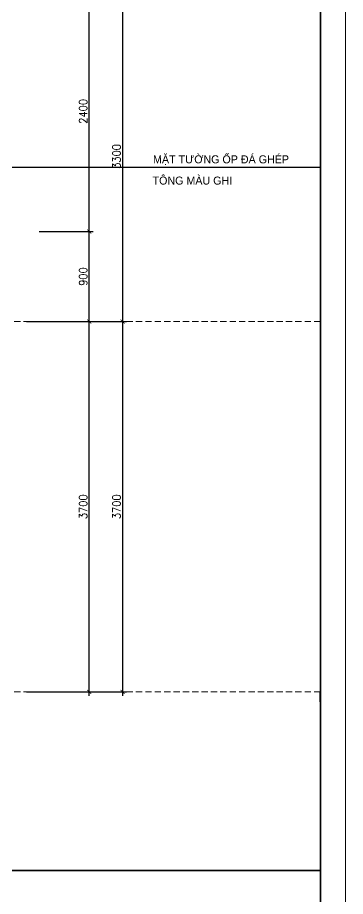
# Model space of a CAD drawing. Header units: millimetres. Extents: x -529782 to -142003, y -492574 to -273331.
# Drawn here: x -185371 to -182092, y -459732 to -450951 of the extents above; entities that cross this region are included whole.
import ezdxf

# ---------------------------------------------------------------- set-up
doc = ezdxf.new("R2010")
doc.units = ezdxf.units.MM
doc.header["$LTSCALE"] = 500
doc.header["$MEASUREMENT"] = 0
doc.header["$PDMODE"] = 3
doc.linetypes.add('HIDDEN', pattern=[0.375, 0.25, -0.125])
doc.layers.get('0').update_dxf_attribs({"linetype": 'CONTINUOUS', "lineweight": 13})
doc.layers.get('Defpoints').update_dxf_attribs({"color": 255, "linetype": 'CONTINUOUS', "lineweight": 13})
for name, color, linetype, lineweight in [('1.cat 30', 30, 'CONTINUOUS', 35), ('2.thay 145', 145, 'CONTINUOUS', 18), ('3.manh 08', 8, 'CONTINUOUS', 9), ('6.khuat 75', 75, 'HIDDEN', 18), ('9.text \xad white', 7, 'CONTINUOUS', 15), ('CA.dim 08', 251, 'CONTINUOUS', 13)]:
    doc.layers.add(name, color=color, linetype=linetype, lineweight=lineweight)
doc.styles.add('CA.JSC1', font='')
doc.styles.get("Standard").update_dxf_attribs({"font": 'txt.shx', "width": 0.9})
doc.styles.get('CA.JSC1').set_extended_font_data('.VnAvantH')
doc.dimstyles.new('CA 40', dxfattribs={"dimscale": 0, "dimtxt": 80, "dimasz": 40, "dimexe": 40, "dimexo": 0, "dimgap": 20, "dimtad": 1, "dimdec": 0, "dimzin": 0, "dimdsep": 46, "dimtxsty": 'Standard', "dimblk": 'ARCHTICK', "dimcen": 0.09, "dimdle": 40, "dimclrd": 256, "dimclre": 256, "dimclrt": 7, "dimadec": 0, "dimazin": 0, "dimtfac": 1, "dimtdec": 0, "dimtix": 1, "dimtmove": 2, "dimatfit": 3, "dimldrblk": 'DOT', "dimfxl": 1, "dimtolj": 1, "dimtzin": 0, "dimarcsym": 0})

# ---------------------------------------------------------------- blocks, each defined once
blk = doc.blocks.new('khung co loan')
at = {"layer": '1.cat 30'}
blk.add_lwpolyline([(1158, -14553), (1158, -303), (20658, -303), (20658, -14553)], close=True, dxfattribs=at)
blk.add_lwpolyline([(18298, -303), (18298, -14553)], dxfattribs=at)
at = {"layer": '3.manh 08'}
blk.add_lwpolyline([(0, -14850), (21000, -14850), (21000, 0), (0, 0)], close=True, dxfattribs=at)
blk = doc.blocks.new('_ArchTick')
at = {"color": 1, "linetype": 'ByBlock', "const_width": 0.15}
blk.add_lwpolyline([(-0.5, -0.5), (0.5, 0.5)], dxfattribs=at)
blk = doc.blocks.new('*D991')
at = {"layer": 'CA.dim 08', "lineweight": -2, "transparency": 16777216}
for p, q in [((-184655, -457728.6), (-184655, -453948.6)), ((-185156.4, -453988.6), (-184615, -453988.6)), ((-185156.4, -457688.6), (-184615, -457688.6))]:
    blk.add_line(p, q, dxfattribs=at)
at = {"layer": 'Defpoints', "color": 0, "transparency": 16777216}
for p in [(-185156.4, -453988.6), (-184655, -453988.6), (-185156.4, -457688.6)]:
    blk.add_point(p, dxfattribs=at)
at = {"layer": 'CA.dim 08', "lineweight": -2, "transparency": 16777216, "xscale": 40, "yscale": 40, "zscale": 40}
for p, rotation in [((-184655, -453988.6), 90), ((-184655, -457688.6), 270)]:
    blk.add_blockref('_ArchTick', p, dxfattribs=dict(at, rotation=rotation))
at = {"layer": 'CA.dim 08', "color": 7, "transparency": 16777216, "insert": (-184715, -455838.6), "char_height": 80, "attachment_point": 5, "rotation": 90}
blk.add_mtext('\\A1;3700', dxfattribs=at)
blk = doc.blocks.new('_DOT')
at = {"color": 1, "linetype": 'ByBlock'}
blk.add_line((-0.5, 0), (-1, 0), dxfattribs=at)
at = {"color": 1, "linetype": 'ByBlock', "const_width": 0.5}
blk.add_lwpolyline([(-0.25, 0, 1), (0.25, 0, 1)], format="xyb", close=True, dxfattribs=at)
blk = doc.blocks.new('*D992')
at = {"layer": 'CA.dim 08', "lineweight": -2, "transparency": 16777216}
for p, q in [((-185156.4, -453088.6), (-184615, -453088.6)), ((-184655, -454028.6), (-184655, -453048.6)), ((-185156.4, -453988.6), (-184615, -453988.6))]:
    blk.add_line(p, q, dxfattribs=at)
at = {"layer": 'Defpoints', "color": 0, "transparency": 16777216}
for p in [(-185156.4, -453088.6), (-184655, -453088.6), (-185156.4, -453988.6)]:
    blk.add_point(p, dxfattribs=at)
at = {"layer": 'CA.dim 08', "lineweight": -2, "transparency": 16777216, "xscale": 40, "yscale": 40, "zscale": 40}
for p, rotation in [((-184655, -453088.6), 90), ((-184655, -453988.6), 270)]:
    blk.add_blockref('_ArchTick', p, dxfattribs=dict(at, rotation=rotation))
at = {"layer": 'CA.dim 08', "color": 7, "transparency": 16777216, "insert": (-184715, -453538.6), "char_height": 80, "attachment_point": 5, "rotation": 90}
blk.add_mtext('\\A1;900', dxfattribs=at)
blk = doc.blocks.new('*D993')
at = {"layer": 'CA.dim 08', "lineweight": -2, "transparency": 16777216}
for p, q in [((-185156.4, -450688.6), (-184615, -450688.6)), ((-184655, -453128.6), (-184655, -450648.6)), ((-185156.4, -453088.6), (-184615, -453088.6))]:
    blk.add_line(p, q, dxfattribs=at)
at = {"layer": 'Defpoints', "color": 0, "transparency": 16777216}
for p in [(-185156.4, -450688.6), (-184655, -450688.6), (-185156.4, -453088.6)]:
    blk.add_point(p, dxfattribs=at)
at = {"layer": 'CA.dim 08', "lineweight": -2, "transparency": 16777216, "xscale": 40, "yscale": 40, "zscale": 40}
for p, rotation in [((-184655, -450688.6), 90), ((-184655, -453088.6), 270)]:
    blk.add_blockref('_ArchTick', p, dxfattribs=dict(at, rotation=rotation))
at = {"layer": 'CA.dim 08', "color": 7, "transparency": 16777216, "insert": (-184715, -451888.6), "char_height": 80, "attachment_point": 5, "rotation": 90}
blk.add_mtext('\\A1;2400', dxfattribs=at)
blk = doc.blocks.new('*D997')
at = {"layer": 'CA.dim 08', "lineweight": -2, "transparency": 16777216}
for p, q in [((-185282.6, -450688.6), (-184281.3, -450688.6)), ((-184321.3, -450648.6), (-184321.3, -454028.6)), ((-185282.6, -453988.6), (-184281.3, -453988.6))]:
    blk.add_line(p, q, dxfattribs=at)
at = {"layer": 'Defpoints', "color": 0, "transparency": 16777216}
for p in [(-185282.6, -450688.6), (-185282.6, -453988.6), (-184321.3, -453988.6)]:
    blk.add_point(p, dxfattribs=at)
at = {"layer": 'CA.dim 08', "lineweight": -2, "transparency": 16777216, "xscale": 40, "yscale": 40, "zscale": 40}
for p, rotation in [((-184321.3, -450688.6), 90), ((-184321.3, -453988.6), 270)]:
    blk.add_blockref('_ArchTick', p, dxfattribs=dict(at, rotation=rotation))
at = {"layer": 'CA.dim 08', "color": 7, "transparency": 16777216, "insert": (-184381.3, -452338.6), "char_height": 80, "attachment_point": 5, "rotation": 90}
blk.add_mtext('\\A1;3300', dxfattribs=at)
blk = doc.blocks.new('*D998')
at = {"layer": 'CA.dim 08', "lineweight": -2, "transparency": 16777216}
for p, q in [((-184321.3, -453948.6), (-184321.3, -457728.6)), ((-185282.6, -453988.6), (-184281.3, -453988.6)), ((-185282.6, -457688.6), (-184281.3, -457688.6))]:
    blk.add_line(p, q, dxfattribs=at)
at = {"layer": 'Defpoints', "color": 0, "transparency": 16777216}
for p in [(-185282.6, -453988.6), (-185282.6, -457688.6), (-184321.3, -457688.6)]:
    blk.add_point(p, dxfattribs=at)
at = {"layer": 'CA.dim 08', "lineweight": -2, "transparency": 16777216, "xscale": 40, "yscale": 40, "zscale": 40}
for p, rotation in [((-184321.3, -453988.6), 90), ((-184321.3, -457688.6), 270)]:
    blk.add_blockref('_ArchTick', p, dxfattribs=dict(at, rotation=rotation))
at = {"layer": 'CA.dim 08', "color": 7, "transparency": 16777216, "insert": (-184381.3, -455838.6), "char_height": 80, "attachment_point": 5, "rotation": 90}
blk.add_mtext('\\A1;3700', dxfattribs=at)

msp = doc.modelspace()

# ---------------------------------------------------------------- linework, layer by layer
at = {"layer": '1.cat 30'}
msp.add_line((-182343.3, -457688.6), (-182343.3, -457788.6), dxfattribs=at)
at = {"layer": '6.khuat 75', "ltscale": 0.5}
for p, q in [((-182343.3, -453988.6), (-194141.6, -453988.6)), ((-182343.3, -457688.6), (-194141.6, -457688.6))]:
    msp.add_line(p, q, dxfattribs=at)

# ---------------------------------------------------------------- block references
at = {"layer": '2.thay 145', "xscale": 0.8279497940093279, "yscale": 0.8279497940093279, "zscale": 0.8279497940093279, "rotation": 270}
msp.add_blockref('khung co loan', (-182092.1, -444323.2), dxfattribs=at)

# ---------------------------------------------------------------- texts
at = {"layer": '9.text \xad white', "style": 'CA.JSC1'}
for s, p in [('mÆt t\xadêng èp ®¸ ghÐp', (-184016.4, -452407.4)), ('t«ng mµu ghi', (-184021.1, -452619.7))]:
    msp.add_text(s, height=80, dxfattribs=at).set_placement(p)

# ---------------------------------------------------------------- dimensions: what is measured, and where the dimension line sits
at = {"layer": 'CA.dim 08'}
for base, p1, p2, picture, middle in [((-184321.3, -453988.6), (-185282.6, -450688.6), (-185282.6, -453988.6), '*D997', (-184381.3, -452338.6)), ((-184655, -450688.6), (-185156.4, -453088.6), (-185156.4, -450688.6), '*D993', (-184715, -451888.6)), ((-184655, -453088.6), (-185156.4, -453988.6), (-185156.4, -453088.6), '*D992', (-184715, -453538.6)), ((-184321.3, -457688.6), (-185282.6, -453988.6), (-185282.6, -457688.6), '*D998', (-184381.3, -455838.6)), ((-184655, -453988.6), (-185156.4, -457688.6), (-185156.4, -453988.6), '*D991', (-184715, -455838.6))]:
    dim = msp.add_linear_dim(base=base, p1=p1, p2=p2, angle=90, dimstyle='CA 40', override={"dimscale": 1}, dxfattribs=at)
    dim.commit()
    dim.dimension.update_dxf_attribs({"geometry": picture, "text_midpoint": middle})

# ---------------------------------------------------------------- leaders
msp.add_leader([(-186002.8, -452445.9), (-182343.3, -452445.9)], dimstyle='CA 40', override={"dimscale": 1, "dimtad": 0}, dxfattribs=at)

doc.saveas('drawing.dxf')
